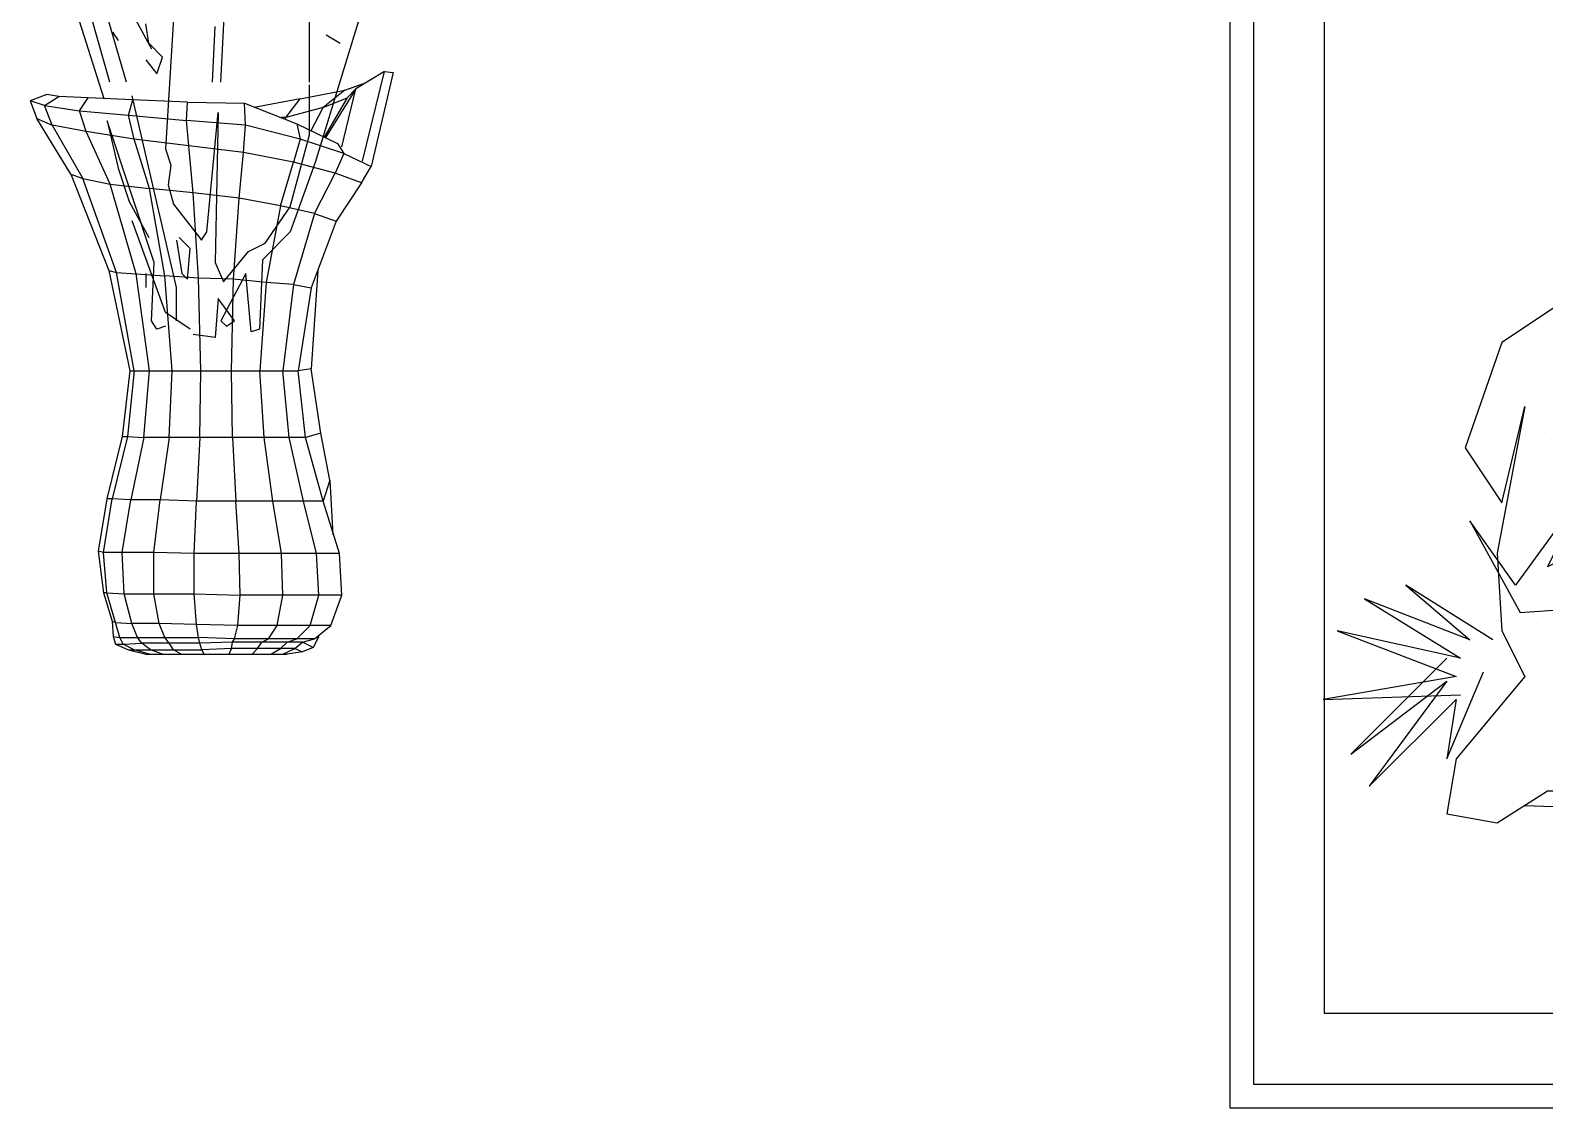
# Model space of a CAD drawing. Header units: millimetres. Extents: x 351279 to 387190, y -1289537 to -1277077.
# Drawn here: x 376938 to 377399.9, y -1287101.5 to -1286772.9 of the extents above; entities that cross this region are included whole.
import ezdxf

# ---------------------------------------------------------------- set-up
doc = ezdxf.new("R2010")
doc.units = ezdxf.units.MM
doc.header["$LTSCALE"] = 20
for name, color, linetype in [('1', 1, 'Continuous'), ('254', 254, 'Continuous'), ('5', 5, 'Continuous'), ('7', 35, 'Continuous'), ('8', 8, 'Continuous'), ('ORNA-EFU04021', 7, 'Continuous'), ('PLANT-EPL03061', 7, 'Continuous')]:
    doc.layers.add(name, color=color, linetype=linetype)
doc.styles.add('ST', font='SimSun.ttf')
doc.styles.get("Standard").update_dxf_attribs({"font": 'SimSun.ttf', "height": 85})

# ---------------------------------------------------------------- blocks, each defined once
blk = doc.blocks.new('PLANT-EPL03006')
at = {"layer": 'PLANT-EPL03061', "color": 7}
for p, q in [((13.364, 6.454), (13.646, 11.813)), ((10.966, 6.454), (9.556, 11.319)), ((10.543, 6.454), (9.768, 9.204)), ((10.755, 8.851), (11.601, 7.3)), ((15.62, 6.454), (15.62, 8.499)), ((17.03, 8.569), (15.761, 4.409)), ((10.402, 6.031), (9.768, 8.005)), ((10.614, 7.723), (10.755, 7.512)), ((11.531, 7.441), (11.46, 7.935)), ((12.165, 8.076), (11.954, 4.762)), ((13.152, 6.454), (13.223, 7.864)), ((11.883, 7.088), (11.531, 7.441)), ((16.043, 7.653), (16.396, 7.441)), ((11.46, 7.018), (11.742, 6.665)), ((11.742, 6.665), (11.883, 7.088)), ((15.62, 5.114), (15.62, 6.383)), ((12.236, 1.236), (11.108, 6.101)), ((10.473, 5.467), (10.755, 4.268)), ((11.672, 1.871), (10.473, 5.467)), ((13.011, 2.646), (13.293, 5.678)), ((13.293, 5.678), (13.223, 1.871)), ((15.127, 3.281), (15.62, 5.114)), ((11.954, 4.762), (12.095, 4.339)), ((10.755, 4.268), (11.037, 3.422)), ((12.095, 4.339), (12.024, 3.845)), ((15.761, 4.409), (15.127, 2.646)), ((12.024, 3.845), (12.165, 3.352)), ((11.037, 3.422), (11.531, 2.505)), ((12.165, 3.352), (12.87, 2.435)), ((14.492, 2.364), (15.127, 3.281)), ((11.954, 0.602), (11.108, 2.928)), ((12.236, 2.435), (12.377, 1.589)), ((12.588, 2.223), (12.306, 2.505)), ((12.87, 2.435), (13.011, 2.646)), ((14.069, 2.153), (14.492, 2.364)), ((15.127, 2.646), (14.421, 1.941)), ((12.518, 1.448), (12.588, 2.223)), ((13.434, 1.377), (14.069, 2.153)), ((14.421, 1.941), (14.351, 0.179)), ((11.46, 1.589), (11.46, 1.236)), ((11.601, 0.39), (11.672, 1.871)), ((12.377, 1.589), (12.518, 1.448)), ((13.223, 1.871), (13.434, 1.377)), ((13.998, 1.589), (13.364, 0.39)), ((14.139, 0.108), (13.998, 1.589)), ((12.236, 0.39), (12.236, 1.236)), ((13.293, 0.954), (13.223, -0.033)), ((13.716, 0.39), (13.293, 0.954)), ((11.742, 0.179), (11.601, 0.39)), ((12.588, 0.179), (11.954, 0.602)), ((13.364, 0.39), (13.505, 0.249)), ((13.505, 0.249), (13.716, 0.39)), ((11.954, 0.249), (11.742, 0.179)), ((13.223, -0.033), (12.659, 0.038)), ((14.351, 0.179), (14.139, 0.108))]:
    blk.add_line(p, q, dxfattribs=at)
blk = doc.blocks.new('ORNAMENT-EFU04002')
at = {"layer": 'ORNA-EFU04021', "color": 0, "linetype": 'ByBlock'}
for p, q in [((108, 177.67), (99.33, 172.33)), ((101.33, 150.33), (108, 177.67)), ((110.67, 177.33), (104, 148.67)), ((108, 177.67), (110.67, 177.33)), ((82.33, 169.33), (96, 172)), ((96, 172), (89.33, 166.67)), ((99.33, 172.33), (90, 157.33)), ((95, 154.67), (99.33, 172.33)), ((96, 172), (101.67, 174)), ((99.33, 172.33), (96.67, 169.67)), ((5, 170.67), (0, 168.67)), ((0, 168.67), (2, 163.33)), ((4.33, 167.33), (0, 168.67)), ((4.33, 167.33), (8.67, 170)), ((6.67, 161.33), (4.33, 167.33)), ((4.33, 167.33), (15, 165.67)), ((8.67, 170), (5, 170.67)), ((17.67, 169.67), (8.67, 170)), ((15, 165.67), (17.67, 169.67)), ((31.33, 169), (17.67, 169.67)), ((30, 164.33), (31.33, 169)), ((48, 168.33), (31.33, 169)), ((47.67, 162.67), (48, 168.33)), ((48, 168.33), (65.33, 168)), ((65.67, 161.33), (65.33, 168)), ((65.33, 168), (81.33, 161.67)), ((82.33, 169.33), (68.33, 166.67)), ((78, 163.67), (82.33, 169.33)), ((89.33, 166.67), (78, 163.67)), ((85.67, 159.67), (89.33, 166.67)), ((89.33, 166.67), (96.67, 169.67)), ((96.67, 169.67), (89.67, 157.67)), ((2, 163.33), (6.67, 161.33)), ((12.33, 146.33), (2, 163.33)), ((17, 159.33), (15, 165.67)), ((15, 165.67), (30, 164.33)), ((31.67, 157), (30, 164.33)), ((30, 164.33), (47.67, 162.67)), ((48.33, 155), (47.67, 162.67)), ((65.67, 161.33), (47.67, 162.67)), ((78, 163.67), (76.67, 163.67)), ((78, 163.67), (77.67, 163)), ((6.67, 161.33), (16, 145)), ((17, 159.33), (6.67, 161.33)), ((24.33, 143.33), (17, 159.33)), ((31.67, 157), (17, 159.33)), ((65, 153), (65.67, 161.33)), ((82.33, 157), (65.67, 161.33)), ((81.33, 161.67), (82.33, 157)), ((81.33, 161.67), (93.67, 155.67)), ((36.33, 142), (31.67, 157)), ((65, 153), (31.67, 157)), ((49.67, 140.67), (48.33, 155)), ((63.67, 139), (65, 153)), ((80.33, 150), (65, 153)), ((82.33, 157), (80.33, 150)), ((95.67, 152.67), (82.33, 157)), ((95.67, 152.67), (93, 146.67)), ((93.67, 155.67), (95.67, 152.67)), ((95.67, 152.67), (104, 148.67)), ((76.33, 136.67), (80.33, 150)), ((93, 146.67), (80.33, 150)), ((101, 143.67), (104, 148.67)), ((12.33, 146.33), (24, 117)), ((12.33, 146.33), (16, 145)), ((26.33, 116.33), (16, 145)), ((16, 145), (24.33, 143.33)), ((32.33, 116), (24.33, 143.33)), ((24.33, 143.33), (36.33, 142)), ((86.67, 134.33), (93, 146.67)), ((101, 143.67), (93, 146.67)), ((101, 143.67), (93.33, 132)), ((41, 115.33), (36.33, 142)), ((49.67, 140.67), (36.33, 142)), ((51.33, 114.67), (49.67, 140.67)), ((63.67, 139), (49.67, 140.67)), ((62, 114.33), (63.67, 139)), ((76.33, 136.67), (63.67, 139)), ((76.33, 136.67), (72, 113.33)), ((86.67, 134.33), (76.33, 136.67)), ((86.67, 134.33), (80.33, 112.67)), ((86.67, 134.33), (93.33, 132)), ((93.33, 132), (85.67, 111.67)), ((24, 117), (30.33, 86.33)), ((24, 117), (26.33, 116.33)), ((31.67, 86.33), (26.33, 116.33)), ((26.33, 116.33), (32.33, 116)), ((36.33, 86.33), (32.33, 116)), ((32.33, 116), (41, 115.33)), ((87.67, 117), (85.67, 87)), ((43.33, 86.33), (41, 115.33)), ((51.33, 114.67), (41, 115.33)), ((52, 86.33), (51.33, 114.67)), ((62, 114.33), (51.33, 114.67)), ((61.33, 86.33), (62, 114.33)), ((72, 113.33), (62, 114.33)), ((72, 113.33), (70, 86.33)), ((80.33, 112.67), (72, 113.33)), ((80.33, 112.67), (77, 86.33)), ((80.33, 112.67), (85.67, 111.67)), ((85.67, 111.67), (81.67, 86.33)), ((30.33, 86.33), (28, 66.33)), ((31.67, 86.33), (29.67, 66.33)), ((30.33, 86.33), (81.67, 86.33)), ((34.67, 66), (36.33, 86.33)), ((42.33, 66), (43.33, 86.33)), ((51.67, 66), (52, 86.33)), ((61.67, 66), (61.33, 86.33)), ((71.33, 66), (70, 86.33)), ((79, 66), (77, 86.33)), ((85.67, 87), (81.67, 86.33)), ((84, 66), (81.67, 86.33)), ((88.67, 67.33), (85.67, 87)), ((28, 66.33), (23.33, 47.33)), ((29.67, 66.33), (25, 47.33)), ((28, 66.33), (29.67, 66.33)), ((29.67, 66.33), (34.67, 66)), ((34.67, 66), (30.67, 47)), ((84, 66), (34.67, 66)), ((42.33, 66), (39.67, 47)), ((51.67, 66), (50.67, 46.67)), ((61.67, 66), (62.67, 46.67)), ((74, 46.67), (71.33, 66)), ((83.33, 46.67), (79, 66)), ((88.67, 67.33), (84, 66)), ((89.33, 46.67), (84, 66)), ((91.33, 53), (88.67, 67.33)), ((91.33, 53), (89.33, 46.67)), ((91.33, 53), (92.33, 36.33)), ((23.33, 47.33), (20.67, 31.33)), ((22.33, 31), (25, 47.33)), ((25, 47.33), (23.33, 47.33)), ((30.67, 47), (25, 47.33)), ((28, 31), (30.67, 47)), ((39.67, 47), (30.67, 47)), ((37.67, 31), (39.67, 47)), ((50.67, 46.67), (39.67, 47)), ((50, 30.67), (50.67, 46.67)), ((89.33, 46.67), (50.67, 46.67)), ((63.67, 30.67), (62.67, 46.67)), ((76.67, 30.67), (74, 46.67)), ((87.33, 30.67), (83.33, 46.67)), ((94.33, 30.67), (89.33, 46.67)), ((20.67, 31.33), (22.33, 18.67)), ((22.33, 31), (20.67, 31.33)), ((23.33, 18.67), (22.33, 31)), ((37.67, 31), (22.33, 31)), ((28.67, 18.33), (28, 31)), ((37.67, 18.33), (37.67, 31)), ((50, 30.67), (37.67, 31)), ((50, 18.33), (50, 30.67)), ((94.33, 30.67), (50, 30.67)), ((64, 18), (63.67, 30.67)), ((77, 18), (76.67, 30.67)), ((88, 18), (87.33, 30.67)), ((95, 18), (94.33, 30.67)), ((22.33, 18.67), (25, 10)), ((23.33, 18.67), (22.33, 18.67)), ((26, 9.67), (23.33, 18.67)), ((23.33, 18.67), (28.67, 18.33)), ((31, 9.33), (28.67, 18.33)), ((28.67, 18.33), (50, 18.33)), ((39.33, 9.33), (37.67, 18.33)), ((50.67, 9), (50, 18.33)), ((50, 18.33), (64, 18)), ((63.33, 8.67), (64, 18)), ((95, 18), (64, 18)), ((75.33, 8.67), (77, 18)), ((85.33, 8.67), (88, 18)), ((91.67, 8.67), (95, 18)), ((25, 10), (25.33, 5.33)), ((25, 10), (26, 9.67)), ((27.33, 5), (26, 9.67)), ((26, 9.67), (31, 9.33)), ((32.67, 5), (31, 9.33)), ((39.33, 9.33), (31, 9.33)), ((41, 5), (39.33, 9.33)), ((50.67, 9), (39.33, 9.33)), ((25.33, 5.33), (26, 3)), ((25.33, 5.33), (27.33, 5)), ((28.33, 3), (27.33, 5)), ((27.33, 5), (51.33, 5)), ((34, 3.33), (32.67, 5)), ((42.33, 3.33), (41, 5)), ((51.33, 5), (50.67, 9)), ((63.33, 8.67), (50.67, 9)), ((51.67, 3.33), (51.33, 5)), ((62.33, 4.67), (51.33, 5)), ((61.67, 3.67), (62.33, 4.67)), ((62.33, 4.67), (63.33, 8.67)), ((86.67, 4.67), (62.33, 4.67)), ((91.67, 8.67), (63.33, 8.67)), ((70.67, 3.67), (72.67, 4.67)), ((72.67, 4.67), (75.33, 8.67)), ((78.33, 3.67), (81.33, 4.67)), ((81.33, 4.67), (85.33, 8.67)), ((83, 3.67), (86.67, 4.67)), ((88, 5.33), (86.33, 2)), ((86.67, 4.67), (91.67, 8.67)), ((88, 5.33), (86.67, 4.67)), ((26, 3), (30, 1.33)), ((26, 3), (28.33, 3)), ((28.33, 3), (34, 3.33)), ((31.67, 1.33), (28.33, 3)), ((30, 1.33), (35.33, 0)), ((30, 1.33), (52.33, 1.33)), ((36.33, 0), (31.67, 1.33)), ((36.67, 1.33), (34, 3.33)), ((51.67, 3.33), (34, 3.33)), ((35.33, 0), (78.33, 0)), ((40.33, 0), (36.67, 1.33)), ((43.67, 1.33), (42.33, 3.33)), ((46, 0), (43.67, 1.33)), ((61.67, 3.67), (51.67, 3.33)), ((52.33, 1.33), (51.67, 3.33)), ((61.33, 1.67), (52.33, 1.33)), ((53, 0), (52.33, 1.33)), ((60.67, 0), (61.33, 1.67)), ((61.33, 1.67), (61.67, 3.67)), ((80.67, 1.67), (61.33, 1.67)), ((83, 3.67), (61.67, 3.67)), ((67.67, 0), (69.33, 1.67)), ((69.33, 1.67), (70.67, 3.67)), ((73.33, 0), (76.33, 1.67)), ((76.33, 1.67), (78.33, 3.67)), ((77, 0), (80.67, 1.67)), ((83, 0.67), (78.33, 0)), ((80.67, 1.67), (83, 3.67)), ((80.67, 1.67), (83, 0.67)), ((86.33, 2), (83, 3.67)), ((86.33, 2), (83, 0.67))]:
    blk.add_line(p, q, dxfattribs=at)
blk = doc.blocks.new('_G47QZB')
at = {"layer": '7', "xscale": 12, "yscale": 12, "zscale": 12}
blk.add_blockref('PLANT-EPL03006', (-212.92, -80.35), dxfattribs=at)
at = {"layer": '7'}
blk.add_blockref('ORNAMENT-EFU04002', (-110.67, -177.33), dxfattribs=at)
at = {"style": 'ST', "width": 0.68, "flags": 9}
for tag in ['YSIZE', 'XSIZE']:
    blk.add_attdef(tag, (0, 0), '', height=125, rotation=0.5, dxfattribs=at)
blk = doc.blocks.new('*X241')
at = {"color": 0}
for p, q in [((1374, -3763.9), (1374, -3763.9)), ((1354.3, -3783.1), (1354.3, -3783.1)), ((1395, -3777.7), (1395, -3777.7)), ((1410.7, -3775.7), (1410.7, -3775.7)), ((1326.2, -3793.1), (1326.2, -3793.1)), ((1329.9, -3786.3), (1329.9, -3786.3)), ((1363.9, -3789.9), (1363.9, -3789.9)), ((1384.7, -3796.3), (1384.7, -3796.3)), ((1419.6, -3792.9), (1419.6, -3792.9)), ((1393.7, -3817.2), (1393.7, -3817.2)), ((1399.3, -3822.3), (1399.3, -3822.3)), ((1344.3, -3827.4), (1344.3, -3827.4)), ((1385.6, -3830.9), (1385.6, -3830.9)), ((1425.3, -3824.5), (1425.3, -3824.5)), ((1303.6, -3843.5), (1303.6, -3843.5)), ((1304.8, -3839.2), (1304.8, -3839.2)), ((1309.1, -3848.6), (1309.1, -3848.6)), ((1398.3, -3839), (1398.3, -3839)), ((1425.4, -3846.2), (1425.4, -3846.2)), ((1308.1, -3855.2), (1308.1, -3855.2)), ((1357.6, -3860.3), (1357.6, -3860.3)), ((1382, -3857.1), (1382, -3857.1)), ((1386.6, -3854.2), (1386.6, -3854.2)), ((1422.7, -3851.8), (1422.7, -3851.8)), ((1438.3, -3849.7), (1438.3, -3849.7)), ((1301.2, -3867.8), (1301.2, -3867.8)), ((1335.2, -3872.5), (1335.2, -3872.5)), ((1341.9, -3862.4), (1341.9, -3862.4)), ((1350.4, -3868.2), (1350.4, -3868.2)), ((1346.2, -3885.2), (1346.2, -3885.2)), ((1427.2, -3882.3), (1427.2, -3882.3)), ((1365, -3899.9), (1365, -3899.9)), ((1316.4, -3906.2), (1316.4, -3906.2)), ((1370.6, -3905), (1370.6, -3905)), ((1388.5, -3912), (1388.5, -3912)), ((1409.8, -3906.1), (1409.8, -3906.1)), ((1329.1, -3914.3), (1329.1, -3914.3)), ((1422.5, -3914.1), (1422.5, -3914.1)), ((1369.6, -3936.4), (1369.6, -3936.4)), ((1385.2, -3934.4), (1385.2, -3934.4)), ((1396.7, -3928.9), (1396.7, -3928.9)), ((1409.6, -3931.2), (1409.6, -3931.2)), ((1328.9, -3941.8), (1328.9, -3941.8)), ((1348.1, -3943), (1348.1, -3943)), ((1374.6, -3943.3), (1374.6, -3943.3)), ((1390.4, -3969.8), (1390.4, -3969.8)), ((1336.4, -3982.6), (1336.4, -3982.6)), ((1340.7, -3981.4), (1340.7, -3981.4)), ((1341.9, -3987.6), (1341.9, -3987.6)), ((1353.3, -3989.4), (1353.3, -3989.4)), ((1349.9, -4000.8), (1349.9, -4000.8)), ((1356.5, -4015.8), (1356.5, -4015.8)), ((1368, -4011.5), (1368, -4011.5)), ((1397.3, -4010.5), (1397.3, -4010.5)), ((1412.9, -4008.4), (1412.9, -4008.4)), ((1332.1, -4019), (1332.1, -4019)), ((1392.3, -4027.6), (1392.3, -4027.6)), ((1398.8, -4018.4), (1398.8, -4018.4)), ((1397.8, -4038.9), (1397.8, -4038.9)), ((1403.4, -4044), (1403.4, -4044)), ((1351.8, -4058.6), (1351.8, -4058.6)), ((1364.9, -4056.5), (1364.9, -4056.5)), ((1377.5, -4064.5), (1377.5, -4064.5)), ((1359.8, -4093.1), (1359.8, -4093.1)), ((1384.2, -4089.9), (1384.2, -4089.9)), ((1394.2, -4085.4), (1394.2, -4085.4)), ((1329.7, -4093.7), (1329.7, -4093.7)), ((1339.3, -4094.2), (1339.3, -4094.2)), ((1344.2, -4095.1), (1344.2, -4095.1)), ((1353.7, -4116.4), (1353.7, -4116.4)), ((1295.7, -4131.8), (1295.7, -4131.8)), ((1369.1, -4121.6), (1369.1, -4121.6)), ((1374.7, -4126.7), (1374.7, -4126.7)), ((1389.1, -4131.6), (1389.1, -4131.6)), ((1308.3, -4139.8), (1308.3, -4139.8)), ((1317.6, -4144.2), (1317.6, -4144.2)), ((1396.1, -4143.2), (1396.1, -4143.2)), ((1401.8, -4139.7), (1401.8, -4139.7)), ((1284.5, -4153), (1284.5, -4153)), ((1400.8, -4150.6), (1400.8, -4150.6)), ((1353.9, -4168.8), (1353.9, -4168.8)), ((1371.8, -4169.2), (1371.8, -4169.2)), ((1387.4, -4167.1), (1387.4, -4167.1)), ((1411.8, -4163.9), (1411.8, -4163.9)), ((1278.9, -4173.9), (1278.9, -4173.9)), ((1291.1, -4179.8), (1291.1, -4179.8)), ((1306.7, -4177.7), (1306.7, -4177.7)), ((1310.6, -4176.9), (1310.6, -4176.9)), ((1331.1, -4174.5), (1331.1, -4174.5)), ((1355.6, -4174.2), (1355.6, -4174.2))]:
    blk.add_line(p, q, dxfattribs=at)
blk = doc.blocks.new('_G48QGY')
at = {"layer": '1'}
blk.add_lwpolyline([(-396, -576), (0, -576), (0, 0), (-396, 0)], close=True, dxfattribs=at)
at = {"layer": '5', "color": 8}
for points in [[(-388.8, -568.8), (-7.2, -568.8), (-7.2, -7.2), (-388.8, -7.2)], [(-367.2, -547.2), (-28.8, -547.2), (-28.8, -28.8), (-367.2, -28.8)]]:
    blk.add_lwpolyline(points, close=True, dxfattribs=at)
at = {"layer": '8'}
for points in [[(-306.1, -483.86), (-273.94, -484.97), (-278.13, -436.14), (-275.34, -388.7), (-262.77, -351.03), (-292.09, -328.71), (-313.03, -342.66), (-324.2, -374.75), (-313.03, -391.49), (-306.05, -362.2), (-314.43, -406.84), (-313.03, -430.56), (-306.05, -444.51), (-326.99, -469.62), (-329.78, -486.36), (-314.43, -489.15), (-299.07, -479.39), (-286.51, -479.39)], [(-286.51, -415.21), (-261.38, -401.26), (-290.69, -412.42), (-268.36, -395.68), (-299.07, -411.02), (-286.51, -385.91), (-308.84, -416.61), (-322.8, -397.07), (-307.45, -424.98), (-247.42, -420.79), (-286.51, -427.77), (-271.15, -433.35), (-289.3, -434.74)], [(-315.82, -433.35), (-342.35, -416.61), (-322.8, -433.35), (-354.91, -420.79), (-325.6, -438.93), (-363.29, -430.56), (-326.99, -444.51), (-367.48, -451.48), (-325.6, -450.09)], [(-329.78, -438.93), (-359.1, -468.22), (-329.78, -445.9), (-353.52, -477.99), (-326.99, -451.48), (-329.78, -469.62), (-318.62, -443.11)]]:
    blk.add_lwpolyline(points, dxfattribs=at)
at = {"layer": '254', "xscale": 0.36, "yscale": 0.36, "zscale": 0.36}
blk.add_blockref('*X241', (-788.71, 1019.56), dxfattribs=at)
at = {"linetype": 'Continuous', "flags": 9}
for tag in ['XSIZE', 'YSIZE']:
    blk.add_attdef(tag, (0, 0), '', height=0.5, dxfattribs=at)

msp = doc.modelspace()

# ---------------------------------------------------------------- block references
for name, p in [('_G47QZB', (377048.66, -1286785.831)), ('_G48QGY', (377699.892, -1286525.505))]:
    msp.add_blockref(name, p)

doc.saveas('drawing.dxf')
